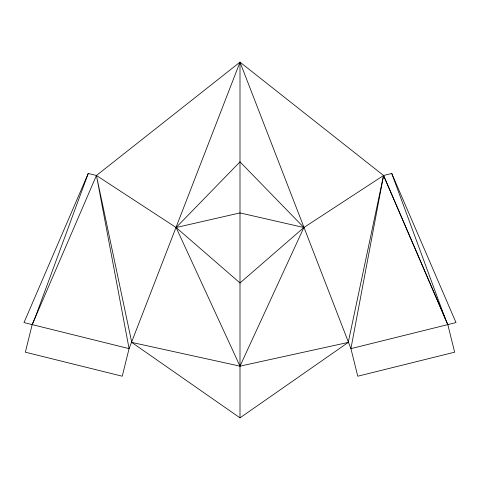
<?xml version="1.0" encoding="UTF-8"?>
<svg xmlns="http://www.w3.org/2000/svg" width="480" height="480" viewBox="0 0 480 480"><rect width="100%" height="100%" fill="white"/><g stroke="black" fill="none" stroke-linecap="round" stroke-linejoin="round"><path stroke-width="0.72" d="M383.562 175.488L350.922 348.63L357.762 376.212L454.656 352.194L447.816 324.612L383.562 175.488L240 62.148L96.438 175.488L32.184 324.612L25.344 352.194L122.238 376.212L129.078 348.63L240 62.148L350.922 348.63L456 322.578L391.746 173.448L383.562 175.488L303.876 227.526L240 282.972L176.124 227.526L96.438 175.488L88.254 173.448L24 322.578L129.078 348.63L96.438 175.488L131.748 342.408L240 417.852L348.252 342.408L383.562 175.488L447.816 324.612M88.254 173.448L34.854 318.39L32.184 324.612M348.252 342.408L240 366.15L176.124 227.526L240 161.856L303.876 227.526L240 366.15L131.748 342.408M176.124 227.526L240 212.916L303.876 227.526M391.746 173.448L445.146 318.39M240 62.148L240 417.852"/></g></svg>
